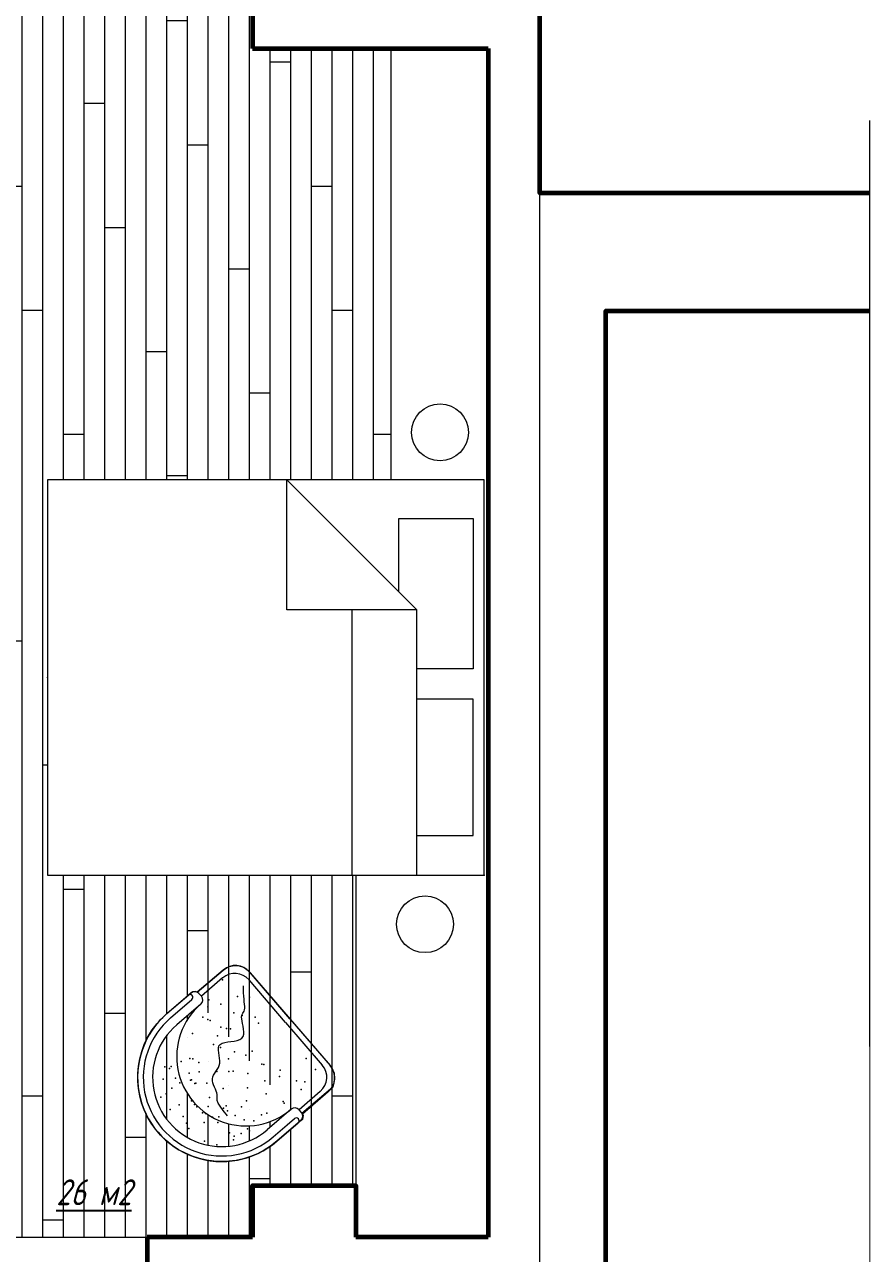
# Model space of a CAD drawing. Header units: millimetres. Extents: x 653176 to 972033, y 753746 to 925850.
# Drawn here: x 742072 to 746159, y 762439 to 768383 of the extents above; entities that cross this region are included whole.
import ezdxf

# ---------------------------------------------------------------- set-up
doc = ezdxf.new("R2010")
doc.units = ezdxf.units.MM
doc.header["$LTSCALE"] = 10
doc.set_wipeout_variables(frame=1)
for name, color, linetype, lineweight in [('!обводка помещений', 10, 'Continuous', 20), ('wall', 95, 'Continuous', 60), ('Y-DOOR', 3, 'Continuous', 0), ('Текст', 132, 'Continuous', 25)]:
    doc.layers.add(name, color=color, linetype=linetype, lineweight=lineweight)
doc.styles.add('ГОСТ тип А', font='gost_a.shx', dxfattribs={"oblique": 15, "height": 125})

msp = doc.modelspace()

# ---------------------------------------------------------------- hatches: boundary and pattern name
at = {"layer": 'Y-DOOR', "lineweight": 5}
h = msp.add_hatch(dxfattribs=at)
h.set_pattern_fill('WOODS_BOARD', color=256, scale=100, angle=90, pattern_type=2)
h.set_pattern_definition([(90, (-40, 2e-15), (-100, 6e-15), []), (180, (-40, 2e-15), (-400, -400), [100, -1400]), (180, (-240, 600), (-400, -400), [100, -1400])])
h.paths.add_polyline_path([(741924.5, 770460.4, -0.131652), (742324.5, 770567.6), (742324.5, 770917.6), (741724.5, 770917.6), (741724.5, 772717.6), (740574.5, 772717.6), (740574.5, 772117.6), (740574.5, 770917.6), (739974.5, 770917.6), (739974.5, 770567.6), (739874.5, 770567.6, 0.16367), (739391, 770405), (739874.5, 769567.6), (739974.5, 769567.6), (739974.5, 768767.6), (740649.5, 768767.6, -0.16367), (740812.1, 769251.1), (741649.5, 768767.6), (742324.5, 768767.6), (742324.5, 769767.6)])
edge = h.paths.add_edge_path(flags=16)
edge.add_ellipse((740401.2, 763157.8), major_axis=(-110.5, 392), ratio=1, start_angle=344.77403, end_angle=359.13374, ccw=False)
edge.add_arc((740401.2, 763157.8), 407.3, 100.09359, 104.88016)
edge = h.paths.add_edge_path(flags=16)
edge.add_ellipse((740536.9, 762764.1), major_axis=(-3.7, 13.1), ratio=1, start_angle=164.2498, end_angle=174.08157, ccw=False)
edge.add_line((740536.9, 762750.5), (740539, 762750.5))
edge.add_ellipse((740536.9, 762764.1), major_axis=(-3.7, 13.1), ratio=1, start_angle=174.08157, end_angle=344.2498, ccw=False)
edge = h.paths.add_edge_path(flags=16)
edge.add_line((740580.1, 763548.4), (740745.1, 763547))
edge.add_ellipse((740745.1, 763456.5), major_axis=(-24.6, 87.1), ratio=1, start_angle=254.2498, end_angle=344.2498, ccw=False)
edge.add_line((740835.6, 763456.4), (740835.6, 763157.8))
edge.add_line((740835.6, 763157.8), (740835.6, 762859.1))
edge.add_ellipse((740745.1, 762859.1), major_axis=(-24.6, 87.1), ratio=1, start_angle=164.2498, end_angle=254.2498, ccw=False)
edge.add_line((740745.1, 762768.6), (740580.7, 762768.8))
edge.add_ellipse((740555, 762777.7), major_axis=(-7.4, 26.1), ratio=1, start_angle=164.2498, end_angle=235.22253, ccw=False)
edge.add_line((740566.9, 762750.4), (740555, 762750.5))
edge.add_ellipse((740555, 762777.7), major_axis=(-7.4, 26.1), ratio=1, start_angle=164.2498, end_angle=235.22253)
edge.add_ellipse((740555, 762777.7), major_axis=(-7.4, 26.1), ratio=1, start_angle=235.22253, end_angle=254.2498)
edge.add_line((740582.1, 762777.7), (740582.1, 762795.8))
edge.add_ellipse((740555, 762795.8), major_axis=(-7.4, 26.1), ratio=1, start_angle=254.2498, end_angle=344.2498)
edge.add_ellipse((740555, 763157.8), major_axis=(-90.9, 322.3), ratio=1, start_angle=344.2498, end_angle=524.24339)
edge.add_line((740555, 762822.9), (740401.1, 762822.9))
edge.add_ellipse((740401.2, 763157.8), major_axis=(-90.9, 322.3), ratio=1, start_angle=344.2498, end_angle=524.2498, ccw=False)
edge.add_line((740401.2, 763492.7), (740555, 763492.7))
edge.add_ellipse((740555, 763519.8), major_axis=(-7.4, 26.1), ratio=1, start_angle=164.2498, end_angle=254.2498)
edge.add_line((740582.2, 763519.8), (740582.2, 763537.9))
edge.add_ellipse((740555, 763537.9), major_axis=(-7.4, 26.1), ratio=1, start_angle=254.2498, end_angle=276.94416)
edge.add_ellipse((740555, 763537.9), major_axis=(-7.4, 26.1), ratio=1, start_angle=276.94416, end_angle=344.2498)
edge.add_line((740555, 763565.1), (740538.7, 763565))
edge.add_ellipse((740536.9, 763551.5), major_axis=(-3.7, 13.1), ratio=1, start_angle=336.5962, end_angle=344.2498)
edge.add_line((740537.5, 763565.1), (740536.9, 763565.1))
edge.add_ellipse((740536.9, 763551.5), major_axis=(-3.7, 13.1), ratio=1, start_angle=336.5962, end_angle=344.2498, ccw=False)
edge.add_line((740540.2, 763565), (740566.3, 763565.2))
edge.add_ellipse((740555, 763537.9), major_axis=(-7.4, 26.1), ratio=1, start_angle=276.94416, end_angle=344.2498, ccw=False)
h.paths.add_polyline_path([(740388.2, 763195.5), (740385.8, 763194.8), (740398.4, 763198.2)], flags=0)
edge = h.paths.add_edge_path(flags=0)
edge.add_ellipse((743026.1, 763290.8), major_axis=(-339.5, 225), ratio=1, start_angle=345.06332, end_angle=358.59362, ccw=False)
edge.add_arc((743026.1, 763290.8), 407.3, 140.55424, 145.06435)
edge = h.paths.add_edge_path(flags=16)
edge.add_ellipse((743385.9, 763081), major_axis=(-11.3, 7.5), ratio=1, start_angle=164.2498, end_angle=174.08157, ccw=False)
edge.add_line((743394.7, 763070.7), (743396.4, 763072.1))
edge.add_ellipse((743385.9, 763081), major_axis=(-11.3, 7.5), ratio=1, start_angle=174.08157, end_angle=344.2498, ccw=False)
edge = h.paths.add_edge_path(flags=16)
edge.add_ellipse((743092, 763741.5), major_axis=(-75.4, 50), ratio=1, start_angle=254.2498, end_angle=344.2498, ccw=False)
edge.add_line((743160.6, 763800.6), (743355.4, 763574.2))
edge.add_line((743355.4, 763574.2), (743550.2, 763347.8))
edge.add_ellipse((743481.6, 763288.8), major_axis=(-75.4, 50), ratio=1, start_angle=164.2498, end_angle=254.2498, ccw=False)
edge.add_line((743540.7, 763220.2), (743416, 763113.1))
edge.add_ellipse((743390.7, 763103.1), major_axis=(-22.6, 15), ratio=1, start_angle=164.2498, end_angle=235.22253, ccw=False)
edge.add_line((743417.6, 763090.1), (743408.5, 763082.5))
edge.add_ellipse((743390.7, 763103.1), major_axis=(-22.6, 15), ratio=1, start_angle=164.2498, end_angle=235.22253)
edge.add_ellipse((743390.7, 763103.1), major_axis=(-22.6, 15), ratio=1, start_angle=235.22253, end_angle=254.2498)
edge.add_line((743411.3, 763120.8), (743399.5, 763134.5))
edge.add_ellipse((743378.9, 763116.8), major_axis=(-22.6, 15), ratio=1, start_angle=254.2498, end_angle=344.2498)
edge.add_ellipse((743142.7, 763391.2), major_axis=(-279.2, 185), ratio=1, start_angle=344.2498, end_angle=524.24339)
edge.add_line((743361.2, 763137.3), (743244.6, 763037))
edge.add_ellipse((743026.1, 763290.8), major_axis=(-279.2, 185), ratio=1, start_angle=344.2498, end_angle=524.2498, ccw=False)
edge.add_line((742807.7, 763544.6), (742924.3, 763645))
edge.add_ellipse((742906.6, 763665.5), major_axis=(-22.6, 15), ratio=1, start_angle=164.2498, end_angle=254.2498)
edge.add_line((742927.1, 763683.3), (742915.3, 763697))
edge.add_ellipse((742894.8, 763679.3), major_axis=(-22.6, 15), ratio=1, start_angle=254.2498, end_angle=276.94416)
edge.add_ellipse((742894.8, 763679.3), major_axis=(-22.6, 15), ratio=1, start_angle=276.94416, end_angle=344.2498)
edge.add_line((742877, 763699.8), (742864.8, 763689.1))
edge.add_ellipse((742872.2, 763677.7), major_axis=(-11.3, 7.5), ratio=1, start_angle=336.5962, end_angle=344.2498)
edge.add_line((742863.8, 763688.4), (742863.3, 763688))
edge.add_ellipse((742872.2, 763677.7), major_axis=(-11.3, 7.5), ratio=1, start_angle=336.5962, end_angle=344.2498, ccw=False)
edge.add_line((742865.9, 763690.1), (742885.5, 763707.2))
edge.add_ellipse((742894.8, 763679.3), major_axis=(-22.6, 15), ratio=1, start_angle=276.94416, end_angle=344.2498, ccw=False)
edge.add_line((742906.9, 763703.5), (743032.9, 763810.1))
h.paths.add_polyline_path([(742991.7, 763310.9), (742990.4, 763308.8), (742997.7, 763319.6)], flags=0)
edge = h.paths.add_edge_path()
edge.add_arc((741515.4, 763136.9), 300, 0, 360)
edge = h.paths.add_edge_path()
edge.add_line((740536.9, 762750.5), (740401.1, 762750.5))
edge.add_arc((740401.2, 763157.8), 407.3, 89.99622, 269.99622, ccw=False)
edge.add_line((740401.2, 763565.1), (740555, 763565.1))
edge.add_arc((740555, 763537.9), 27.2, 22.69058, 89.99622, ccw=False)
edge.add_line((740580.1, 763548.4), (740745.1, 763547))
edge.add_arc((740744.3, 763455.6), 91.4, 6.84118, 89.50145, ccw=False)
edge.add_line((740835.1, 763466.5), (740835.6, 762859.1))
edge.add_line((740835.6, 762859.1), (740827.5, 762818.9))
edge.add_line((740827.5, 762818.9), (740809.1, 762795.1))
edge.add_line((740809.1, 762795.1), (740777, 762772.3))
edge.add_line((740777, 762772.3), (740579.9, 762773.5))
edge.add_line((740579.9, 762773.5), (740578.4, 762761.4))
edge.add_line((740578.4, 762761.4), (740563.9, 762749.3))
edge.add_line((740563.9, 762749.3), (740536.9, 762750.5))
edge = h.paths.add_edge_path()
edge.add_line((743844.5, 768267.6), (743174.5, 768267.6))
edge.add_line((743174.5, 768267.6), (743174.5, 768667.6))
edge.add_line((743174.5, 768667.6), (741649.5, 768667.6))
edge.add_line((741649.5, 768667.6), (741649.5, 768767.6))
edge.add_line((741649.5, 768767.6), (740812.1, 769251.1))
edge.add_arc((741449.5, 768767.6), 800, 142.81924, 180)
edge.add_line((740649.5, 768767.6), (740649.5, 768667.6))
edge.add_line((740649.5, 768667.6), (740514.3, 768667.6))
edge.add_line((740514.3, 768667.6), (740514.3, 764226.9))
edge.add_line((740514.3, 764226.9), (739974.5, 764226.9))
edge.add_line((739974.5, 764226.9), (739974.5, 762517.6))
edge.add_line((739974.5, 762517.6), (740434.5, 762517.6))
edge.add_line((740434.5, 762517.6), (742664.5, 762517.6))
edge.add_line((742664.5, 762517.6), (743174.5, 762517.6))
edge.add_line((743174.5, 762517.6), (743174.5, 762767.6))
edge.add_line((743174.5, 762767.6), (743674.5, 762767.6))
edge.add_line((743674.5, 762767.6), (743674.5, 764268.5))
edge.add_line((743674.5, 764268.5), (742182.1, 764268.5))
edge.add_line((742182.1, 764268.5), (742182.1, 766181))
edge.add_line((742182.1, 766181), (743844.5, 766181))
edge.add_line((743844.5, 766181), (743844.5, 768267.6))
edge = h.paths.add_edge_path()
edge.add_line((743394.7, 763070.7), (743291.8, 762982.1))
edge.add_arc((743026.1, 763290.8), 407.3, 130.72052, 310.72052, ccw=False)
edge.add_line((742760.4, 763599.5), (742877, 763699.8))
edge.add_arc((742894.8, 763679.3), 27.2, 63.41488, 130.72052, ccw=False)
edge.add_line((742906.9, 763703.5), (743032.9, 763810.1))
edge.add_arc((743091.9, 763740.3), 91.4, 47.56548, 130.22575, ccw=False)
edge.add_line((743153.6, 763807.8), (743550.2, 763347.8))
edge.add_line((743550.2, 763347.8), (743570.3, 763312.1))
edge.add_line((743570.3, 763312.1), (743571.9, 763282))
edge.add_line((743571.9, 763282), (743562.5, 763243.8))
edge.add_line((743562.5, 763243.8), (743412.3, 763116.2))
edge.add_line((743412.3, 763116.2), (743419.1, 763106))
edge.add_line((743419.1, 763106), (743415.9, 763087.4))
edge.add_line((743415.9, 763087.4), (743394.7, 763070.7))

# ---------------------------------------------------------------- linework, layer by layer
at = {"layer": '!обводка помещений', "color": 7}
for p, q in [((744564.5, 761947.6), (744564.5, 772967.6)), ((740434.5, 762517.6), (742664.5, 762517.6))]:
    msp.add_line(p, q, dxfattribs=at)
at = {"layer": '!обводка помещений', "lineweight": 13}
for p, q in [((743844.5, 766181), (743844.5, 768267.6)), ((743970.1, 764268.5), (743970.1, 765552.2)), ((743674.5, 764268.5), (743674.5, 762517.6))]:
    msp.add_line(p, q, dxfattribs=at)
at = {"layer": '!обводка помещений', "color": 7, "lineweight": 50}
for p, q in [((744314.5, 768267.6), (744314.5, 762517.6)), ((743674.5, 762767.6), (743174.5, 762767.6)), ((743674.5, 762517.6), (743674.5, 762767.6)), ((744314.5, 762517.6), (743674.5, 762517.6))]:
    msp.add_line(p, q, dxfattribs=at)
at = {"layer": '!обводка помещений', "color": 7, "lineweight": 20}
for p, q in [((746159, 767918.1), (746159, 756565.1)), ((746159, 766997.6), (744884.5, 766997.6)), ((744884.5, 766997.6), (744884.5, 761947.6))]:
    msp.add_line(p, q, dxfattribs=at)
at = {"layer": '!обводка помещений'}
for p, q in [((743032.9, 763810.1), (742906.9, 763703.5)), ((743355.4, 763574.2), (743160.6, 763800.6)), ((743030, 763771.8), (742927.1, 763683.3)), ((743334.8, 763556.5), (743157.7, 763762.3)), ((742760.4, 763599.5), (742863.3, 763688)), ((742778.1, 763578.9), (742881, 763667.5)), ((742877, 763699.8), (742864.8, 763689.1)), ((742915.3, 763697), (742927.1, 763683.3)), ((742924.3, 763645), (742807.7, 763544.6)), ((743334.8, 763556.5), (743512, 763350.7)), ((743355.4, 763574.2), (743550.2, 763347.8)), ((743502.4, 763223.1), (743399.5, 763134.5)), ((743540.7, 763220.2), (743416, 763113.1)), ((743361.2, 763137.4), (743244.6, 763037)), ((743411.3, 763120.8), (743399.5, 763134.5)), ((743291.8, 762982.1), (743394.7, 763070.7)), ((743342.7, 763061.7), (743377, 763091.2)), ((743408.5, 763082.5), (743396.4, 763072.3)), ((743274.1, 763002.7), (743342.7, 763061.7))]:
    msp.add_line(p, q, dxfattribs=at)
at = {"layer": '!обводка помещений', "lineweight": 13}
for points in [[(744294.5, 766181), (742182.1, 766181), (742182.1, 764268.5), (744294.5, 764268.5)], [(743970.1, 765552.2), (743341.3, 765552.2), (743341.3, 766181)]]:
    msp.add_lwpolyline(points, close=True, dxfattribs=at)
for points in [[(743882.8, 765641.3), (743882.8, 765993.4), (744241.5, 765993.4), (744241.5, 765266.9), (743970.1, 765266.9)], [(743655.7, 765552.2), (743655.7, 764268.5)], [(743970.1, 764460.2), (744241.5, 764460.2), (744241.5, 765119.8), (743970.1, 765119.8)]]:
    msp.add_lwpolyline(points, dxfattribs=at)
at = {"layer": '!обводка помещений'}
msp.add_lwpolyline([(743550.2, 763347.8), (743550.2, 763347.8), (743570.3, 763312.1), (743571.9, 763282), (743562.5, 763243.8), (743412.3, 763116.2), (743419.1, 763106), (743415.9, 763087.4), (743394.7, 763070.7), (743291.8, 762982.1, -0.871202), (742686.6, 763515.8, -0.068832), (742760.4, 763599.5), (742877, 763699.8, -0.302421), (742906.9, 763703.5), (743032.9, 763810.1, -0.377172), (743153.6, 763807.8)], format="xyb", close=True, dxfattribs=at)
msp.add_lwpolyline([(743053.1, 763104.5), (743031.7, 763130.7), (743017.3, 763151), (743008.6, 763166.7), (743004.1, 763178.6), (743002.8, 763187.7), (743003.2, 763195), (743004, 763201.6), (743004.1, 763208.3), (743002.4, 763216), (742999.1, 763224.7), (742994.9, 763234), (742990.4, 763243.9), (742986, 763254.1), (742982.5, 763264.4), (742980.3, 763274.5), (742980.1, 763284.2), (742982.3, 763293.4), (742986.3, 763302.3), (742991.7, 763310.9), (742997.7, 763319.6), (743003.8, 763328.6), (743009.3, 763338.1), (743013.7, 763348.2), (743016.2, 763359.3), (743016.5, 763371.4), (743015.2, 763384.1), (743013, 763397.2), (743010.9, 763410), (743009.5, 763422.2), (743009.7, 763433.3), (743012.2, 763442.9), (743018, 763450.6), (743027.4, 763456), (743039.9, 763459.7), (743054.3, 763462.3), (743069.9, 763464.4), (743085.4, 763466.5), (743100.1, 763469.5), (743112.8, 763473.7), (743122.7, 763480), (743128.9, 763488.7), (743132, 763499.4), (743132.6, 763511.5), (743131.4, 763524.5), (743129, 763537.8), (743126.2, 763550.8), (743123.7, 763562.9), (743122.1, 763573.6), (743122, 763582.4), (743123.1, 763589.6), (743125.2, 763595.7), (743127.8, 763601.1), (743130.6, 763606.3), (743133.3, 763611.8), (743135.5, 763617.9), (743136.7, 763625.2), (743136.9, 763634), (743136.2, 763644.3), (743134.9, 763656.1), (743133.3, 763669.3), (743131.9, 763683.7), (743130.8, 763699.4), (743130.5, 763716.3), (743131.3, 763734.2)], dxfattribs=at)
at = {"layer": '!обводка помещений', "lineweight": 13}
for centre in [(744081.6, 766410.5), (744009.1, 764031.4)]:
    msp.add_circle(centre, 137.3, dxfattribs=at)
at = {"layer": '!обводка помещений'}
for centre, major_axis, start_param, end_param in [((743092, 763741.5), (-75.4, 50), 4.437496, 6.008292), ((743089.1, 763703.2), (-75.4, 50), 4.437496, 6.008292), ((742872.2, 763677.7), (-11.3, 7.5), 2.8667, 6.008292), ((742894.8, 763679.3), (-22.6, 15), 4.437496, 6.008292), ((742906.6, 763665.5), (-22.6, 15), 2.8667, 4.437496), ((743142.7, 763391.2), (-279.2, 185), 6.008292, 9.149885), ((743026.1, 763290.8), (-339.5, 225), 6.008292, 9.149885), ((743026.1, 763290.8), (-316.9, 210), 6.008292, 9.149885), ((743026.1, 763290.8), (-279.2, 185), 6.008292, 9.149885), ((743443.4, 763291.7), (-75.4, 50), 2.8667, 4.437496), ((743481.6, 763288.8), (-75.4, 50), 2.8667, 4.437496), ((743378.9, 763116.8), (-22.6, 15), 4.437496, 6.008292), ((743385.9, 763081), (-11.3, 7.5), 2.8667, 6.008292), ((743390.7, 763103.1), (-22.6, 15), 2.8667, 4.437496)]:
    msp.add_ellipse(centre, major_axis=major_axis, ratio=1, start_param=start_param, end_param=end_param, dxfattribs=at)
at = {"layer": '!обводка помещений', "lineweight": 13}
for p in [(742182.1, 765224.8), (744294.5, 764268.5)]:
    msp.add_point(p, dxfattribs=at)
at = {"layer": '!обводка помещений'}
for p in [(743029, 763762.3), (743029, 763762.3), (742963.8, 763666.1), (743102.6, 763681.5), (743159.3, 763678.3), (742959.1, 763632.1), (743021.4, 763645.7), (743083.9, 763603.3), (742933.9, 763582.3), (742957.8, 763570.9), (742970.3, 763565.6), (743124, 763590), (743187.5, 763581.3), (743202.7, 763553.6), (742883.9, 763503.3), (743004.6, 763492.6), (743021.5, 763533.6), (743048, 763526.5), (743068.2, 763526.1), (742985.8, 763450.4), (743019.5, 763435.4), (742828.6, 763367.6), (742871.7, 763382.7), (742886.2, 763380.8), (743057.6, 763380.6), (743088.1, 763414.8), (743142.7, 763397.8), (743173.3, 763418.1), (743434.1, 763382.4), (742750.4, 763342.3), (742773.5, 763333.3), (742781, 763343.9), (742868.6, 763312), (742914.3, 763363.4), (742916.2, 763317), (743002.4, 763319.1), (743060.5, 763319.1), (743081, 763320.7), (743152.3, 763310), (743219.1, 763355.5), (743229.7, 763352.6), (743308.4, 763326.3), (743478.4, 763328.5), (742742.6, 763281.6), (742802.1, 763286.7), (742823.1, 763264.8), (742874.6, 763277.1), (742879, 763278.9), (742894.8, 763260.5), (742900.4, 763263.3), (742954.2, 763263.6), (743233.5, 763273.8), (743305, 763295.3), (743387.3, 763274.1), (743427.7, 763268.9), (742730.8, 763195.4), (742756.8, 763211.7), (742784.8, 763238), (742966.2, 763193.9), (743031.7, 763236.3), (743150.3, 763240.3), (743240.7, 763212), (743409.9, 763231.5), (742776.8, 763134.9), (742819.4, 763157.6), (742878.9, 763176.8), (742893.7, 763159.5), (742905.8, 763147.9), (742959.7, 763150.3), (743034.4, 763142.5), (743047.1, 763153.4), (743053.9, 763129.2), (743120.9, 763148.9), (743145.7, 763178.2), (743322.8, 763174.6), (743327.6, 763166.7), (742838.9, 763102.3), (742855.8, 763068.8), (742932.7, 763119), (742941, 763072.1), (742946.5, 763116.8), (742980.6, 763098.1), (743006.6, 763072.5), (743010.8, 763100.2), (743089.8, 763106.1), (743133.4, 763085.6), (743181.4, 763080.9), (743218.1, 763110.4), (743243.4, 763118.2), (742866.9, 763044.3), (743063.1, 763023.1), (743119.9, 763019.9), (743150.6, 763042.4), (743159.5, 763032), (742942.8, 762981.6), (743001.8, 762964.3), (743082.1, 762989.4), (743085.6, 763006.4)]:
    msp.add_point(p, dxfattribs=at)
at = {"layer": 'wall'}
for p, q in [((743174.5, 768667.6), (743174.5, 768267.6)), ((743174.5, 768267.6), (744314.5, 768267.6)), ((743674.5, 768267.6), (744314.5, 768267.6)), ((744314.5, 768267.6), (744314.5, 762517.6)), ((743174.5, 762767.6), (743174.5, 762517.6)), ((743174.5, 762517.6), (742664.5, 762517.6)), ((744314.5, 762517.6), (743674.5, 762517.6))]:
    msp.add_line(p, q, dxfattribs=at)
for points in [[(746159, 767567.6), (744564.5, 767567.6), (744564.5, 772717.6), (745174.5, 772717.6), (745174.5, 773953.7)], [(742664.5, 762517.6), (742664.5, 762077.6), (742594.5, 762077.6), (742594.5, 761947.6), (744884.5, 761947.6), (744884.5, 766997.6), (746159, 766997.6)], [(743174.5, 762517.6), (743174.5, 762767.6), (743674.5, 762767.6), (743674.5, 762517.6)]]:
    msp.add_lwpolyline(points, dxfattribs=at)

# ---------------------------------------------------------------- texts
at = {"layer": 'Текст', "ltscale": 150, "insert": (742225.1, 762735.3), "char_height": 125, "attachment_point": 4, "style": 'ГОСТ тип А'}
msp.add_mtext('{\\L26 м2}', dxfattribs=at)

# ---------------------------------------------------------------- next in the draw order: wipeouts: each hides what was drawn before it
at = {"color": 7, "linetype": 'Continuous'}
msp.add_wipeout([(746159, 763439.1), (746159, 760295.7), (746009.3, 760295.7), (746009.3, 763439.1)], dxfattribs=at).dxf.layer = '!обводка помещений'

doc.saveas('drawing.dxf')
